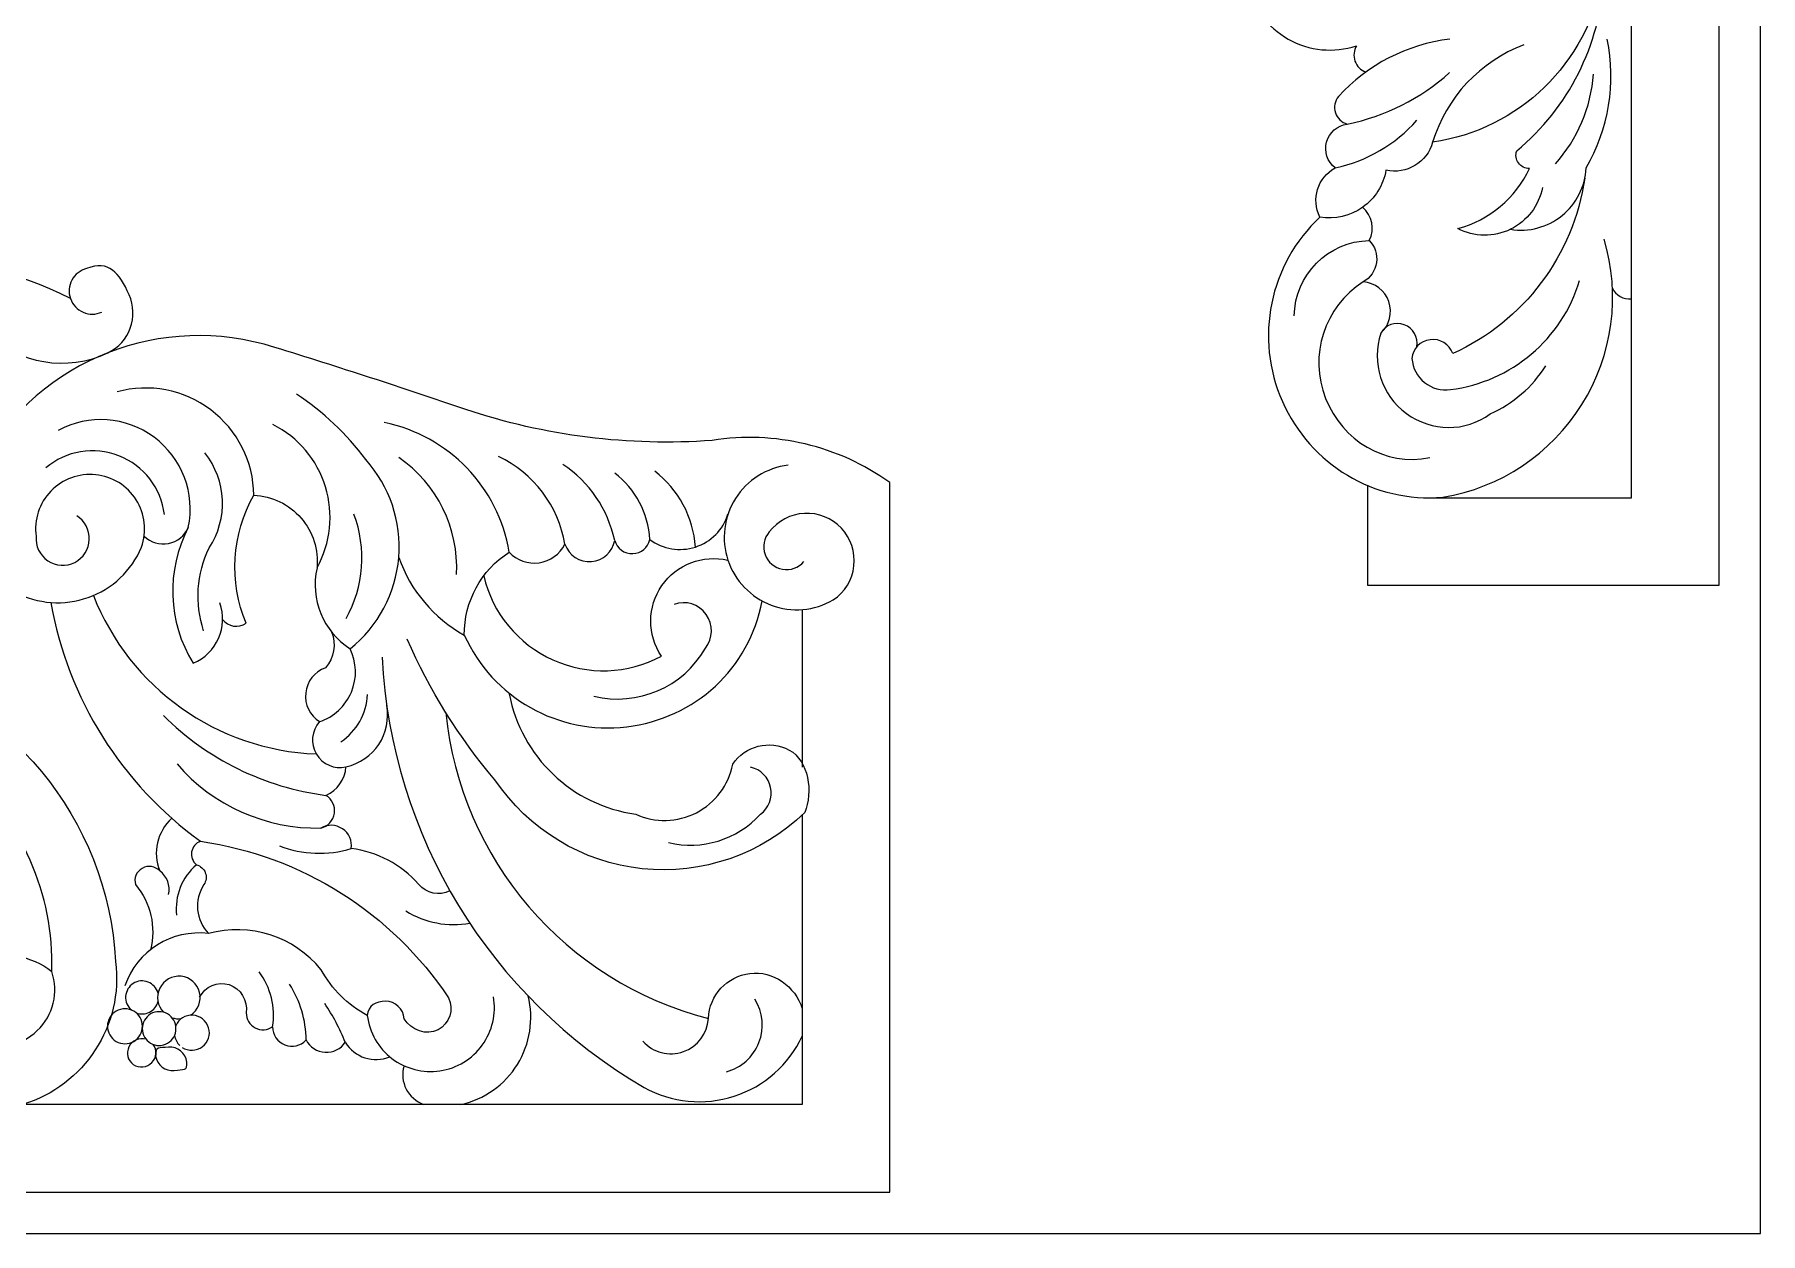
# Model space of a CAD drawing. Header units: millimetres. Extents: x 4868 to 5114, y 1819 to 2091.
# Drawn here: x 5030.5 to 5113.7, y 1968.7 to 2026.5 of the extents above; entities that cross this region are included whole.
import ezdxf

# ---------------------------------------------------------------- set-up
doc = ezdxf.new("R2010")
doc.units = ezdxf.units.MM
doc.header["$MEASUREMENT"] = 0
doc.layers.add('SITARA ALL', color=18, linetype='Continuous', true_color=0x000000)

msp = doc.modelspace()

# ---------------------------------------------------------------- linework, layer by layer
at = {"layer": 'SITARA ALL', "lineweight": 9}
for points, knots in [([(4869.73, 2090.695), (4869.73, 2090.695), (5113.73, 2090.695), (5113.73, 2090.695), (5113.73, 2090.695), (5113.73, 1968.695), (5113.73, 1968.695), (5113.73, 1968.695), (4869.73, 1968.695), (4869.73, 1968.695), (4869.73, 1968.695), (4869.73, 2090.695), (4869.73, 2090.695)], [0, 0, 0, 0, 0.25, 0.25, 0.25, 0.5, 0.5, 0.5, 0.75, 0.75, 0.75, 1, 1, 1, 1]), ([(5094.771, 2004.786), (5094.771, 2004.786), (5094.771, 1999.964), (5094.771, 1999.964), (5094.771, 1999.964), (5111.73, 1999.964), (5111.73, 1999.964), (5111.73, 1999.964), (5111.73, 2088.695), (5111.73, 2088.695), (5111.73, 2088.695), (4911.73, 2088.695), (4911.73, 2088.695), (4911.73, 2088.695), (4911.73, 2070.506), (4911.73, 2070.506), (4911.73, 2070.506), (4911.73, 2054.471), (4911.73, 2054.471), (4914.204, 2052.694), (4917.278, 2051.965), (4920.286, 2052.441), (4924.31, 2052.737), (4928.354, 2052.229), (4932.179, 2050.947), (4935.232, 2049.904), (4938.3, 2048.907), (4941.384, 2047.956), (4946.814, 2046.225), (4952.709, 2048.526), (4955.52, 2053.484), (4956.196, 2054.515), (4956.406, 2055.783), (4956.1, 2056.977), (4955.794, 2058.171), (4955.006, 2059.178), (4953.918, 2059.757), (4952.83, 2060.336), (4951.548, 2060.431), (4950.387, 2060.018), (4949.226, 2059.605), (4948.294, 2058.729), (4947.816, 2057.593), (4947.547, 2056.831), (4947.642, 2055.989), (4948.075, 2055.307), (4948.507, 2054.624), (4949.223, 2054.179), (4950.027, 2054.097), (4950.83, 2054.016), (4951.626, 2054.307), (4952.187, 2054.888), (4952.748, 2055.469), (4953.012, 2056.27), (4952.902, 2057.07), (4952.939, 2057.535), (4952.722, 2057.984), (4952.334, 2058.243), (4951.946, 2058.502), (4951.453, 2058.534), (4951.037, 2058.323), (4950.621, 2058.111), (4950.352, 2057.691), (4950.334, 2057.225), (4950.315, 2056.759), (4950.545, 2056.322), (4950.943, 2056.078)], [0, 0, 0, 0, 0.043478, 0.043478, 0.043478, 0.086957, 0.086957, 0.086957, 0.130435, 0.130435, 0.130435, 0.173913, 0.173913, 0.173913, 0.217391, 0.217391, 0.217391, 0.26087, 0.26087, 0.26087, 0.304348, 0.304348, 0.304348, 0.347826, 0.347826, 0.347826, 0.391304, 0.391304, 0.391304, 0.434783, 0.434783, 0.434783, 0.478261, 0.478261, 0.478261, 0.521739, 0.521739, 0.521739, 0.565217, 0.565217, 0.565217, 0.608696, 0.608696, 0.608696, 0.652174, 0.652174, 0.652174, 0.695652, 0.695652, 0.695652, 0.73913, 0.73913, 0.73913, 0.782609, 0.782609, 0.782609, 0.826087, 0.826087, 0.826087, 0.869565, 0.869565, 0.869565, 0.913043, 0.913043, 0.913043, 1, 1, 1, 1]), ([(5097.773, 2004.185), (5097.773, 2004.185), (5107.503, 2004.185), (5107.503, 2004.185), (5107.503, 2004.185), (5107.503, 2084.474), (5107.503, 2084.474), (5106.397, 2084.596), (5105.295, 2084.208), (5104.509, 2083.42), (5103.722, 2082.632), (5103.335, 2081.537), (5103.458, 2080.431)], [0, 0, 0, 0, 0.2, 0.2, 0.2, 0.4, 0.4, 0.4, 0.6, 0.6, 0.6, 1, 1, 1, 1]), ([(4888.688, 2054.604), (4888.688, 2054.604), (4888.688, 2059.426), (4888.688, 2059.426), (4888.688, 2059.426), (4871.73, 2059.426), (4871.73, 2059.426), (4871.73, 2059.426), (4871.73, 1970.695), (4871.73, 1970.695), (4871.73, 1970.695), (5071.73, 1970.695), (5071.73, 1970.695), (5071.73, 1970.695), (5071.73, 1988.884), (5071.73, 1988.884), (5071.73, 1988.884), (5071.73, 2004.92), (5071.73, 2004.92), (5069.255, 2006.696), (5066.182, 2007.425), (5063.173, 2006.949), (5059.149, 2006.653), (5055.106, 2007.161), (5051.28, 2008.443), (5048.227, 2009.487), (5045.159, 2010.484), (5042.075, 2011.434), (5036.645, 2013.166), (5030.75, 2010.864), (5027.939, 2005.906), (5027.264, 2004.875), (5027.053, 2003.607), (5027.359, 2002.413), (5027.665, 2001.219), (5028.453, 2000.212), (5029.541, 1999.633), (5030.629, 1999.054), (5031.911, 1998.959), (5033.072, 1999.372), (5034.234, 1999.785), (5035.165, 2000.661), (5035.643, 2001.797), (5035.912, 2002.559), (5035.817, 2003.402), (5035.384, 2004.084), (5034.952, 2004.766), (5034.236, 2005.211), (5033.433, 2005.293), (5032.629, 2005.375), (5031.833, 2005.083), (5031.272, 2004.502), (5030.711, 2003.921), (5030.447, 2003.12), (5030.557, 2002.32), (5030.52, 2001.855), (5030.738, 2001.406), (5031.125, 2001.147), (5031.513, 2000.888), (5032.006, 2000.856), (5032.422, 2001.067), (5032.838, 2001.279), (5033.107, 2001.699), (5033.126, 2002.165), (5033.144, 2002.631), (5032.914, 2003.068), (5032.516, 2003.312)], [0, 0, 0, 0, 0.043478, 0.043478, 0.043478, 0.086957, 0.086957, 0.086957, 0.130435, 0.130435, 0.130435, 0.173913, 0.173913, 0.173913, 0.217391, 0.217391, 0.217391, 0.26087, 0.26087, 0.26087, 0.304348, 0.304348, 0.304348, 0.347826, 0.347826, 0.347826, 0.391304, 0.391304, 0.391304, 0.434783, 0.434783, 0.434783, 0.478261, 0.478261, 0.478261, 0.521739, 0.521739, 0.521739, 0.565217, 0.565217, 0.565217, 0.608696, 0.608696, 0.608696, 0.652174, 0.652174, 0.652174, 0.695652, 0.695652, 0.695652, 0.73913, 0.73913, 0.73913, 0.782609, 0.782609, 0.782609, 0.826087, 0.826087, 0.826087, 0.869565, 0.869565, 0.869565, 0.913043, 0.913043, 0.913043, 1, 1, 1, 1]), ([(5091.875, 2027.337), (5091.498, 2028.561), (5090.236, 2029.28), (5088.991, 2028.977), (5089.237, 2027.849), (5089.951, 2026.878), (5090.955, 2026.308), (5091.96, 2025.738), (5093.153, 2025.62), (5094.248, 2025.987), (5094.113, 2025.764), (5094.084, 2025.492), (5094.17, 2025.245), (5094.256, 2024.999), (5094.447, 2024.804), (5094.692, 2024.714)], [0, 0, 0, 0, 0.166667, 0.166667, 0.166667, 0.333333, 0.333333, 0.333333, 0.5, 0.5, 0.5, 0.666667, 0.666667, 0.666667, 1, 1, 1, 1]), ([(5103.212, 2019.147), (5103.045, 2018.271), (5102.475, 2017.524), (5101.673, 2017.133), (5100.87, 2016.743), (5099.925, 2016.756), (5099.132, 2017.165), (5100.654, 2017.577), (5101.917, 2018.637), (5102.587, 2020.065), (5102.378, 2020.062), (5102.181, 2020.161), (5102.058, 2020.331), (5101.936, 2020.5), (5101.904, 2020.72), (5101.972, 2020.918), (5104.474, 2022.992), (5105.999, 2026.012), (5106.178, 2029.258), (5106.178, 2029.258), (5106.11, 2029.29), (5106.11, 2029.29), (5105.392, 2025.146), (5102.081, 2021.934), (5097.918, 2021.336), (5097.649, 2020.355), (5096.654, 2019.76), (5095.662, 2019.984), (5095.542, 2019.263), (5095.139, 2018.619), (5094.544, 2018.194), (5093.948, 2017.77), (5093.204, 2017.6), (5092.483, 2017.722), (5090.043, 2015.447), (5089.315, 2011.874), (5090.672, 2008.826), (5092.028, 2005.779), (5095.087, 2003.921), (5098.411, 2004.211), (5101.186, 2004.668), (5103.631, 2006.299), (5105.118, 2008.686), (5106.606, 2011.074), (5106.997, 2013.971), (5106.183, 2016.664)], [0, 0, 0, 0, 0.0625, 0.0625, 0.0625, 0.125, 0.125, 0.125, 0.1875, 0.1875, 0.1875, 0.25, 0.25, 0.25, 0.3125, 0.3125, 0.3125, 0.375, 0.375, 0.375, 0.4375, 0.4375, 0.4375, 0.5, 0.5, 0.5, 0.5625, 0.5625, 0.5625, 0.625, 0.625, 0.625, 0.6875, 0.6875, 0.6875, 0.75, 0.75, 0.75, 0.8125, 0.8125, 0.8125, 0.875, 0.875, 0.875, 1, 1, 1, 1]), ([(5098.74, 2026.31), (5096.678, 2026.051), (5094.777, 2025.07), (5093.373, 2023.539), (5093.195, 2023.321), (5093.139, 2023.027), (5093.226, 2022.758), (5093.312, 2022.49), (5093.526, 2022.284), (5093.798, 2022.21)], [0, 0, 0, 0, 0.25, 0.25, 0.25, 0.5, 0.5, 0.5, 1, 1, 1, 1]), ([(5101.669, 2017.133), (5102.556, 2016.988), (5103.462, 2017.229), (5104.16, 2017.795), (5104.857, 2018.362), (5105.278, 2019.195), (5105.317, 2020.093), (5106.418, 2021.965), (5106.782, 2024.179), (5106.336, 2026.305)], [0, 0, 0, 0, 0.25, 0.25, 0.25, 0.5, 0.5, 0.5, 1, 1, 1, 1]), ([(5093.214, 2020.094), (5092.839, 2020.39), (5092.677, 2020.881), (5092.803, 2021.342), (5092.928, 2021.803), (5093.325, 2022.145), (5093.798, 2022.21), (5095.636, 2022.58), (5097.339, 2023.437), (5098.731, 2024.691)], [0, 0, 0, 0, 0.25, 0.25, 0.25, 0.5, 0.5, 0.5, 1, 1, 1, 1]), ([(5092.483, 2017.722), (5092.044, 2018.579), (5092.369, 2019.631), (5093.214, 2020.094), (5094.741, 2020.419), (5096.124, 2021.224), (5097.16, 2022.393)], [0, 0, 0, 0, 0.333333, 0.333333, 0.333333, 1, 1, 1, 1]), ([(5105.256, 2019.603), (5104.715, 2015.883), (5102.314, 2012.693), (5098.891, 2011.138), (5098.73, 2011.593), (5098.273, 2011.872), (5097.795, 2011.808), (5097.318, 2011.743), (5096.953, 2011.381), (5096.918, 2010.9), (5096.951, 2010.447), (5097.171, 2010.027), (5097.526, 2009.743), (5097.88, 2009.459), (5098.335, 2009.335), (5098.784, 2009.402), (5101.717, 2009.773), (5104.154, 2011.833), (5105.005, 2014.664)], [0, 0, 0, 0, 0.142857, 0.142857, 0.142857, 0.285714, 0.285714, 0.285714, 0.428571, 0.428571, 0.428571, 0.571429, 0.571429, 0.571429, 0.714286, 0.714286, 0.714286, 1, 1, 1, 1]), ([(5032.215, 2013.787), (5027.011, 2016.593), (5020.569, 2015.48), (5016.617, 2011.083), (5011.146, 2016.823), (5002.377, 2017.868), (4995.72, 2013.558), (4994.51, 2012.706), (4994.193, 2011.05), (4995.005, 2009.812), (4995.761, 2009.148), (4996.909, 2009.212), (4997.587, 2009.955), (4998.265, 2010.698), (4998.696, 2011.117), (4997.965, 2011.809)], [0, 0, 0, 0, 0.166667, 0.166667, 0.166667, 0.333333, 0.333333, 0.333333, 0.5, 0.5, 0.5, 0.666667, 0.666667, 0.666667, 1, 1, 1, 1]), ([(5091.238, 2012.952), (5091.277, 2014.939), (5092.876, 2016.543), (5094.862, 2016.595), (5095.136, 2016.31), (5095.263, 2015.915), (5095.205, 2015.523), (5095.148, 2015.132), (5094.91, 2014.788), (5094.565, 2014.595), (5092.693, 2013.398), (5091.934, 2011.041), (5092.757, 2008.977), (5093.58, 2006.913), (5095.602, 2005.698), (5097.784, 2006.118)], [0, 0, 0, 0, 0.166667, 0.166667, 0.166667, 0.333333, 0.333333, 0.333333, 0.5, 0.5, 0.5, 0.666667, 0.666667, 0.666667, 1, 1, 1, 1]), ([(5020.138, 2011.918), (5022.427, 2012.538), (5024.875, 2012.127), (5026.837, 2010.794), (5027.252, 2010.502), (5027.823, 2010.583), (5028.141, 2010.98), (5028.458, 2011.376), (5028.533, 2011.82), (5028.157, 2012.162), (5029.716, 2010.638), (5032.056, 2010.244), (5034.027, 2011.178), (5035.066, 2011.682), (5035.518, 2012.921), (5035.046, 2013.975), (5034.574, 2015.03), (5034.067, 2015.678), (5032.998, 2015.239), (5032.693, 2015.162), (5032.435, 2014.961), (5032.286, 2014.684), (5032.137, 2014.408), (5032.111, 2014.083), (5032.215, 2013.787), (5032.319, 2013.491), (5032.542, 2013.252), (5032.831, 2013.128), (5033.12, 2013.005), (5033.446, 2013.008), (5033.731, 2013.139)], [0, 0, 0, 0, 0.090909, 0.090909, 0.090909, 0.181818, 0.181818, 0.181818, 0.272727, 0.272727, 0.272727, 0.363636, 0.363636, 0.363636, 0.454545, 0.454545, 0.454545, 0.545455, 0.545455, 0.545455, 0.636364, 0.636364, 0.636364, 0.727273, 0.727273, 0.727273, 0.818182, 0.818182, 0.818182, 1, 1, 1, 1]), ([(5097.153, 2011.466), (5097.241, 2011.923), (5096.981, 2012.376), (5096.542, 2012.53), (5096.103, 2012.685), (5095.641, 2012.537), (5095.424, 2012.125), (5095.842, 2012.512), (5095.99, 2013.109), (5095.801, 2013.646), (5095.612, 2014.183), (5095.132, 2014.555), (5094.565, 2014.595)], [0, 0, 0, 0, 0.2, 0.2, 0.2, 0.4, 0.4, 0.4, 0.6, 0.6, 0.6, 1, 1, 1, 1]), ([(5095.424, 2012.125), (5094.943, 2010.701), (5095.442, 2009.13), (5096.656, 2008.244), (5097.871, 2007.359), (5099.485, 2007.339), (5100.693, 2008.233), (5101.797, 2008.719), (5102.73, 2009.523), (5103.373, 2010.544)], [0, 0, 0, 0, 0.25, 0.25, 0.25, 0.5, 0.5, 0.5, 1, 1, 1, 1]), ([(5023.28, 2010.057), (5025.866, 2008.623), (5027.404, 2005.836), (5027.24, 2002.884), (5027.076, 1999.932), (5025.2, 1997.318), (5022.471, 1996.179), (5029.183, 1994.556), (5034.033, 1988.706), (5034.395, 1981.81), (5034.779, 1978.733), (5032.89, 1975.823), (5029.924, 1974.916), (5028.701, 1974.611), (5027.408, 1974.959), (5026.502, 1975.835), (5025.596, 1976.711), (5025.209, 1978.004), (5025.473, 1979.237), (5025.737, 1980.469), (5026.618, 1981.478), (5027.803, 1981.907), (5028.989, 1982.335), (5030.32, 1982.114), (5031.311, 1981.335), (5031.444, 1985.069), (5029.85, 1988.657), (5026.991, 1991.062), (5024.131, 1993.467), (5020.348, 1994.427), (5016.692, 1993.656), (5015.695, 1993.747), (5014.69, 1993.641), (5013.734, 1993.346)], [0, 0, 0, 0, 0.083333, 0.083333, 0.083333, 0.166667, 0.166667, 0.166667, 0.25, 0.25, 0.25, 0.333333, 0.333333, 0.333333, 0.416667, 0.416667, 0.416667, 0.5, 0.5, 0.5, 0.583333, 0.583333, 0.583333, 0.666667, 0.666667, 0.666667, 0.75, 0.75, 0.75, 0.833333, 0.833333, 0.833333, 1, 1, 1, 1]), ([(5039.555, 1998.316), (5039.822, 1997.961), (5040.32, 1997.878), (5040.688, 1998.127), (5039.851, 2000.134), (5039.99, 2002.418), (5041.063, 2004.309), (5041.043, 2005.929), (5040.274, 2007.448), (5038.98, 2008.423), (5037.686, 2009.397), (5036.024, 2009.72), (5034.462, 2009.292)], [0, 0, 0, 0, 0.2, 0.2, 0.2, 0.4, 0.4, 0.4, 0.6, 0.6, 0.6, 1, 1, 1, 1]), ([(5041.063, 2004.309), (5041.939, 2004.267), (5042.761, 2003.869), (5043.336, 2003.206), (5043.911, 2002.544), (5044.19, 2001.67), (5044.108, 2000.797), (5043.768, 1999.292), (5044.404, 1997.737), (5045.702, 1996.903), (5047.059, 1997.984), (5047.909, 1999.577), (5048.05, 2001.305), (5048.192, 2003.034), (5047.619, 2004.737), (5046.455, 2006.023), (5045.54, 2007.267), (5044.408, 2008.335), (5043.114, 2009.177)], [0, 0, 0, 0, 0.142857, 0.142857, 0.142857, 0.285714, 0.285714, 0.285714, 0.428571, 0.428571, 0.428571, 0.571429, 0.571429, 0.571429, 0.714286, 0.714286, 0.714286, 1, 1, 1, 1]), ([(5037.901, 2002.751), (5038.246, 2004.399), (5037.6, 2006.098), (5036.247, 2007.101), (5034.893, 2008.103), (5033.103, 2008.238), (5031.626, 2007.427)], [0, 0, 0, 0, 0.333333, 0.333333, 0.333333, 1, 1, 1, 1]), ([(5044.108, 2000.797), (5044.771, 2001.992), (5044.918, 2003.405), (5044.516, 2004.711), (5044.114, 2006.017), (5043.204, 2007.1), (5041.984, 2007.716)], [0, 0, 0, 0, 0.333333, 0.333333, 0.333333, 1, 1, 1, 1]), ([(5036.749, 2003.373), (5036.594, 2004.649), (5035.75, 2005.737), (5034.552, 2006.205), (5033.354, 2006.673), (5032.007, 2006.454), (5031.028, 2005.621)], [0, 0, 0, 0, 0.333333, 0.333333, 0.333333, 1, 1, 1, 1]), ([(5038.639, 1997.767), (5038.205, 1999.082), (5038.3, 2000.515), (5038.903, 2001.761), (5039.836, 2003.174), (5039.753, 2005.024), (5038.696, 2006.347)], [0, 0, 0, 0, 0.333333, 0.333333, 0.333333, 1, 1, 1, 1]), ([(5048.052, 2001.3), (5048.613, 1999.71), (5049.737, 1998.38), (5051.213, 1997.563), (5051.203, 1999.177), (5052.02, 2000.685), (5053.378, 2001.559), (5053.748, 2001.165), (5054.287, 2000.976), (5054.822, 2001.052), (5055.357, 2001.129), (5055.82, 2001.457), (5056.064, 2001.939), (5056.253, 2001.403), (5056.782, 2001.062), (5057.349, 2001.112), (5057.916, 2001.162), (5058.373, 2001.566), (5058.465, 2002.127), (5058.14, 2003.627), (5057.246, 2004.941), (5055.97, 2005.794)], [0, 0, 0, 0, 0.125, 0.125, 0.125, 0.25, 0.25, 0.25, 0.375, 0.375, 0.375, 0.5, 0.5, 0.5, 0.625, 0.625, 0.625, 0.75, 0.75, 0.75, 1, 1, 1, 1]), ([(5066.838, 2005.754), (5065.792, 2005.629), (5064.858, 2005.04), (5064.295, 2004.15), (5063.731, 2003.26), (5063.596, 2002.171), (5063.93, 2001.172), (5064.265, 2000.173), (5065.031, 1999.378), (5066.016, 1999.007), (5067.002, 1998.636), (5068.097, 1998.725), (5069.007, 1999.255), (5069.565, 1999.628), (5069.93, 2000.229), (5070.006, 2000.897), (5070.081, 2001.564), (5069.862, 2002.228), (5069.401, 2002.717), (5068.94, 2003.206), (5068.287, 2003.467), (5067.616, 2003.431), (5066.945, 2003.395), (5066.327, 2003.069), (5065.921, 2002.533), (5065.665, 2002.235), (5065.588, 2001.822), (5065.719, 2001.451), (5065.85, 2001.08), (5066.169, 2000.807), (5066.555, 2000.735), (5066.942, 2000.663), (5067.338, 2000.803), (5067.593, 2001.102)], [0, 0, 0, 0, 0.083333, 0.083333, 0.083333, 0.166667, 0.166667, 0.166667, 0.25, 0.25, 0.25, 0.333333, 0.333333, 0.333333, 0.416667, 0.416667, 0.416667, 0.5, 0.5, 0.5, 0.583333, 0.583333, 0.583333, 0.666667, 0.666667, 0.666667, 0.75, 0.75, 0.75, 0.833333, 0.833333, 0.833333, 1, 1, 1, 1]), ([(5058.465, 2002.127), (5058.574, 2001.738), (5058.936, 2001.475), (5059.34, 2001.49), (5059.744, 2001.506), (5060.081, 2001.778), (5060.159, 2002.174), (5060.79, 2001.702), (5061.611, 2001.565), (5062.361, 2001.807), (5063.111, 2002.049), (5063.695, 2002.635), (5063.93, 2003.387)], [0, 0, 0, 0, 0.2, 0.2, 0.2, 0.4, 0.4, 0.4, 0.6, 0.6, 0.6, 1, 1, 1, 1]), ([(5035.771, 2002.331), (5036.081, 2002.025), (5036.522, 2001.893), (5036.949, 2001.978), (5037.376, 2002.063), (5037.731, 2002.35), (5037.901, 2002.751), (5036.817, 2000.68), (5036.905, 1998.192), (5038.135, 1996.204), (5039.267, 1996.679), (5039.833, 1997.953), (5039.422, 1999.111)], [0, 0, 0, 0, 0.2, 0.2, 0.2, 0.4, 0.4, 0.4, 0.6, 0.6, 0.6, 1, 1, 1, 1]), ([(5052.147, 2000.41), (5052.571, 1998.616), (5053.805, 1997.12), (5055.487, 1996.363), (5057.168, 1995.607), (5059.095, 1995.67), (5060.719, 1996.544), (5060.028, 1997.574), (5060.036, 1998.921), (5060.739, 1999.943), (5061.442, 2000.965), (5062.721, 2001.449), (5063.93, 2001.172)], [0, 0, 0, 0, 0.2, 0.2, 0.2, 0.4, 0.4, 0.4, 0.6, 0.6, 0.6, 1, 1, 1, 1]), ([(5031.271, 1999.13), (5032.093, 1994.499), (5034.679, 1990.37), (5038.489, 1987.613), (5043.37, 1986.915), (5047.723, 1984.166), (5050.452, 1980.06), (5050.72, 1979.493), (5050.499, 1978.816), (5049.948, 1978.516), (5049.397, 1978.215), (5048.642, 1978.518), (5048.31, 1979.05), (5048.281, 1979.523), (5047.891, 1979.894), (5047.417, 1979.898), (5046.943, 1979.902), (5046.57, 1979.684), (5046.533, 1979.211), (5045.592, 1979.714), (5044.818, 1980.482), (5044.31, 1981.42), (5043.001, 1983.025), (5040.872, 1983.709), (5038.875, 1983.164), (5037.103, 1983.38), (5035.424, 1982.33), (5034.846, 1980.642)], [0, 0, 0, 0, 0.1, 0.1, 0.1, 0.2, 0.2, 0.2, 0.3, 0.3, 0.3, 0.4, 0.4, 0.4, 0.5, 0.5, 0.5, 0.6, 0.6, 0.6, 0.7, 0.7, 0.7, 0.8, 0.8, 0.8, 1, 1, 1, 1]), ([(5051.213, 1997.563), (5052.571, 1994.531), (5055.746, 1992.737), (5059.044, 1993.137), (5062.342, 1993.537), (5064.977, 1995.94), (5065.572, 1999.209)], [0, 0, 0, 0, 0.333333, 0.333333, 0.333333, 1, 1, 1, 1]), ([(5057.464, 1994.612), (5059.571, 1994.105), (5061.759, 1995.043), (5062.842, 1996.921), (5063.216, 1997.397), (5063.229, 1998.063), (5062.874, 1998.554), (5062.519, 1999.045), (5061.901, 1999.247), (5061.332, 1999.041)], [0, 0, 0, 0, 0.25, 0.25, 0.25, 0.5, 0.5, 0.5, 1, 1, 1, 1]), ([(5044.81, 1997.711), (5045.052, 1997.127), (5044.935, 1996.455), (5044.51, 1995.986), (5043.989, 1995.793), (5043.622, 1995.322), (5043.563, 1994.769), (5043.504, 1994.216), (5043.757, 1993.681), (5044.226, 1993.383), (5043.841, 1992.951), (5043.78, 1992.319), (5044.077, 1991.821), (5044.373, 1991.324), (5044.942, 1991.072), (5045.505, 1991.206)], [0, 0, 0, 0, 0.166667, 0.166667, 0.166667, 0.333333, 0.333333, 0.333333, 0.5, 0.5, 0.5, 0.666667, 0.666667, 0.666667, 1, 1, 1, 1]), ([(5053.38, 1994.728), (5053.958, 1991.684), (5056.409, 1989.348), (5059.478, 1988.923), (5060.413, 1988.495), (5061.494, 1988.521), (5062.407, 1988.993), (5063.321, 1989.465), (5063.966, 1990.325), (5064.157, 1991.335), (5064.757, 1992.227), (5065.935, 1992.519), (5066.882, 1992.011), (5067.829, 1991.503), (5068.04, 1989.992), (5067.629, 1988.999), (5065.548, 1986.98), (5062.679, 1985.988), (5059.796, 1986.291), (5056.912, 1986.593), (5054.302, 1988.174), (5052.686, 1990.581), (5050.95, 1992.621), (5049.526, 1994.908), (5048.46, 1997.365)], [0, 0, 0, 0, 0.111111, 0.111111, 0.111111, 0.222222, 0.222222, 0.222222, 0.333333, 0.333333, 0.333333, 0.444444, 0.444444, 0.444444, 0.555556, 0.555556, 0.555556, 0.666667, 0.666667, 0.666667, 0.777778, 0.777778, 0.777778, 1, 1, 1, 1]), ([(5044.226, 1993.383), (5044.922, 1993.612), (5045.485, 1994.133), (5045.767, 1994.809), (5046.05, 1995.485), (5046.028, 1996.247), (5045.702, 1996.903)], [0, 0, 0, 0, 0.333333, 0.333333, 0.333333, 1, 1, 1, 1]), ([(5047.243, 1996.493), (5047.686, 1987.884), (5052.433, 1980.083), (5059.88, 1975.741), (5061.21, 1975.002), (5062.788, 1974.849), (5064.235, 1975.319), (5065.682, 1975.788), (5066.866, 1976.831), (5067.509, 1978.21)], [0, 0, 0, 0, 0.25, 0.25, 0.25, 0.5, 0.5, 0.5, 1, 1, 1, 1]), ([(5037.357, 1991.347), (5039.094, 1989.33), (5041.638, 1988.195), (5044.299, 1988.251), (5044.64, 1988.335), (5044.896, 1988.617), (5044.947, 1988.964), (5044.998, 1989.31), (5044.84, 1989.65), (5044.538, 1989.829), (5045.092, 1990.071), (5045.465, 1990.602), (5045.505, 1991.206), (5046.855, 1991.5), (5047.726, 1992.813), (5047.469, 1994.17)], [0, 0, 0, 0, 0.166667, 0.166667, 0.166667, 0.333333, 0.333333, 0.333333, 0.5, 0.5, 0.5, 0.666667, 0.666667, 0.666667, 1, 1, 1, 1]), ([(5050.321, 1993.817), (5051.032, 1986.728), (5056.082, 1980.839), (5062.983, 1979.068), (5063.036, 1980.184), (5063.883, 1981.101), (5064.991, 1981.242), (5066.1, 1981.383), (5067.178, 1980.611), (5067.509, 1979.544)], [0, 0, 0, 0, 0.25, 0.25, 0.25, 0.5, 0.5, 0.5, 1, 1, 1, 1]), ([(5061.056, 1987.549), (5062.675, 1987.162), (5064.376, 1987.685), (5065.497, 1988.918), (5065.899, 1989.213), (5066.091, 1989.717), (5065.988, 1990.206), (5065.884, 1990.694), (5065.512, 1991.075), (5065.024, 1991.183)], [0, 0, 0, 0, 0.25, 0.25, 0.25, 0.5, 0.5, 0.5, 1, 1, 1, 1]), ([(5067.509, 1988.884), (5067.509, 1988.884), (5067.509, 1974.916), (5067.509, 1974.916), (5067.509, 1974.916), (4875.956, 1974.916), (4875.956, 1974.916)], [0, 0, 0, 0, 0.333333, 0.333333, 0.333333, 1, 1, 1, 1]), ([(5050.521, 1985.224), (5050.006, 1984.963), (5049.379, 1985.095), (5049.01, 1985.539), (5048.174, 1986.491), (5047.019, 1987.105), (5045.762, 1987.265), (5045.814, 1987.637), (5045.648, 1988.006), (5045.336, 1988.216), (5045.024, 1988.425), (5044.624, 1988.44), (5044.299, 1988.251)], [0, 0, 0, 0, 0.2, 0.2, 0.2, 0.4, 0.4, 0.4, 0.6, 0.6, 0.6, 1, 1, 1, 1]), ([(5038.489, 1987.613), (5038.265, 1987.533), (5038.1, 1987.337), (5038.06, 1987.102), (5038.02, 1986.867), (5038.108, 1986.63), (5038.293, 1986.48), (5038.49, 1986.428), (5038.649, 1986.285), (5038.721, 1986.095), (5038.792, 1985.905), (5038.767, 1985.69), (5038.653, 1985.522), (5038.169, 1984.78), (5038.26, 1983.803), (5038.875, 1983.164)], [0, 0, 0, 0, 0.166667, 0.166667, 0.166667, 0.333333, 0.333333, 0.333333, 0.5, 0.5, 0.5, 0.666667, 0.666667, 0.666667, 1, 1, 1, 1]), ([(5036.944, 1985.043), (5037.048, 1985.472), (5036.883, 1985.922), (5036.525, 1986.181), (5036.305, 1986.416), (5035.952, 1986.469), (5035.674, 1986.307), (5035.395, 1986.146), (5035.261, 1985.829), (5035.356, 1985.522), (5036.085, 1984.652), (5036.355, 1983.485), (5036.082, 1982.384)], [0, 0, 0, 0, 0.2, 0.2, 0.2, 0.4, 0.4, 0.4, 0.6, 0.6, 0.6, 1, 1, 1, 1]), ([(5029.077, 1979.529), (5028.878, 1979.782), (5028.576, 1979.931), (5028.255, 1979.937), (5027.933, 1979.942), (5027.628, 1979.805), (5027.42, 1979.56), (5027.212, 1979.314), (5027.125, 1978.989), (5027.183, 1978.673), (5027.241, 1978.356), (5027.436, 1978.084), (5027.717, 1977.929), (5028.708, 1977.526), (5029.843, 1977.742), (5030.618, 1978.48), (5031.392, 1979.218), (5031.667, 1980.326), (5031.311, 1981.335)], [0, 0, 0, 0, 0.142857, 0.142857, 0.142857, 0.285714, 0.285714, 0.285714, 0.428571, 0.428571, 0.428571, 0.571429, 0.571429, 0.571429, 0.714286, 0.714286, 0.714286, 1, 1, 1, 1]), ([(5038.448, 1980.093), (5038.711, 1980.615), (5039.312, 1980.872), (5039.871, 1980.699), (5040.429, 1980.527), (5040.773, 1979.919), (5040.695, 1979.34), (5040.693, 1979.036), (5040.86, 1978.756), (5041.129, 1978.614), (5041.398, 1978.473), (5041.72, 1978.491), (5041.969, 1978.666), (5042.113, 1979.604), (5041.877, 1980.56), (5041.314, 1981.323)], [0, 0, 0, 0, 0.166667, 0.166667, 0.166667, 0.333333, 0.333333, 0.333333, 0.5, 0.5, 0.5, 0.666667, 0.666667, 0.666667, 1, 1, 1, 1]), ([(5036.439, 1980.289), (5036.373, 1980.533), (5036.195, 1980.732), (5035.959, 1980.823), (5035.723, 1980.915), (5035.459, 1980.89), (5035.246, 1980.754), (5035.032, 1980.618), (5034.896, 1980.389), (5034.878, 1980.137), (5034.861, 1979.884), (5034.963, 1979.64), (5035.156, 1979.476)], [0, 0, 0, 0, 0.2, 0.2, 0.2, 0.4, 0.4, 0.4, 0.6, 0.6, 0.6, 1, 1, 1, 1]), ([(5038.017, 1979.223), (5038.376, 1979.466), (5038.544, 1979.907), (5038.438, 1980.327), (5038.333, 1980.748), (5037.985, 1981.055), (5037.554, 1981.099), (5037.123, 1981.143), (5036.711, 1980.912), (5036.523, 1980.522), (5036.334, 1980.132), (5036.404, 1979.673), (5036.707, 1979.363)], [0, 0, 0, 0, 0.2, 0.2, 0.2, 0.4, 0.4, 0.4, 0.6, 0.6, 0.6, 1, 1, 1, 1]), ([(5035.386, 1979.34), (5035.596, 1979.259), (5035.83, 1979.271), (5036.031, 1979.373), (5036.231, 1979.475), (5036.379, 1979.655), (5036.438, 1979.872)], [0, 0, 0, 0, 0.333333, 0.333333, 0.333333, 1, 1, 1, 1]), ([(5046.533, 1979.211), (5046.634, 1978.387), (5047.063, 1977.639), (5047.724, 1977.136), (5048.385, 1976.633), (5049.216, 1976.418), (5050.038, 1976.54), (5050.859, 1976.663), (5051.596, 1977.111), (5052.081, 1977.785), (5052.567, 1978.458), (5052.76, 1979.295), (5052.617, 1980.113)], [0, 0, 0, 0, 0.2, 0.2, 0.2, 0.4, 0.4, 0.4, 0.6, 0.6, 0.6, 1, 1, 1, 1]), ([(5051.049, 1974.916), (5052.182, 1975.167), (5053.166, 1975.865), (5053.775, 1976.853), (5054.385, 1977.84), (5054.571, 1979.027), (5054.289, 1980.153)], [0, 0, 0, 0, 0.333333, 0.333333, 0.333333, 1, 1, 1, 1]), ([(5063.855, 1976.498), (5064.571, 1976.69), (5065.153, 1977.212), (5065.423, 1977.903), (5065.693, 1978.593), (5065.622, 1979.367), (5065.227, 1979.994)], [0, 0, 0, 0, 0.333333, 0.333333, 0.333333, 1, 1, 1, 1]), ([(5034.003, 1978.691), (5034.003, 1978.993), (5034.164, 1979.271), (5034.425, 1979.422), (5034.686, 1979.573), (5035.008, 1979.573), (5035.269, 1979.422), (5035.53, 1979.271), (5035.69, 1978.993), (5035.69, 1978.691), (5035.69, 1978.39), (5035.53, 1978.111), (5035.269, 1977.96), (5035.008, 1977.81), (5034.686, 1977.81), (5034.425, 1977.96), (5034.164, 1978.111), (5034.003, 1978.39), (5034.003, 1978.691)], [0, 0, 0, 0, 0.166667, 0.166667, 0.166667, 0.333333, 0.333333, 0.333333, 0.5, 0.5, 0.5, 0.666667, 0.666667, 0.666667, 0.833333, 0.833333, 0.833333, 1, 1, 1, 1]), ([(5035.677, 1978.577), (5035.677, 1978.868), (5035.832, 1979.137), (5036.084, 1979.283), (5036.336, 1979.428), (5036.647, 1979.428), (5036.899, 1979.283), (5037.151, 1979.137), (5037.306, 1978.868), (5037.306, 1978.577), (5037.306, 1978.286), (5037.151, 1978.017), (5036.899, 1977.872), (5036.647, 1977.726), (5036.336, 1977.726), (5036.084, 1977.872), (5035.832, 1978.017), (5035.677, 1978.286), (5035.677, 1978.577)], [0, 0, 0, 0, 0.166667, 0.166667, 0.166667, 0.333333, 0.333333, 0.333333, 0.5, 0.5, 0.5, 0.666667, 0.666667, 0.666667, 0.833333, 0.833333, 0.833333, 1, 1, 1, 1]), ([(5037.606, 1977.672), (5037.905, 1977.478), (5038.292, 1977.492), (5038.576, 1977.706), (5038.861, 1977.92), (5038.983, 1978.281), (5038.88, 1978.621), (5038.777, 1978.962), (5038.472, 1979.201), (5038.116, 1979.221), (5037.761, 1979.241), (5037.435, 1979.044), (5037.294, 1978.717)], [0, 0, 0, 0, 0.2, 0.2, 0.2, 0.4, 0.4, 0.4, 0.6, 0.6, 0.6, 1, 1, 1, 1]), ([(5059.829, 1977.969), (5060.317, 1977.421), (5061.088, 1977.224), (5061.779, 1977.467), (5062.471, 1977.711), (5062.946, 1978.335), (5062.983, 1979.068)], [0, 0, 0, 0, 0.333333, 0.333333, 0.333333, 1, 1, 1, 1]), ([(5035.857, 1978.067), (5035.53, 1978.161), (5035.183, 1978.004), (5035.038, 1977.696), (5034.893, 1977.389), (5034.968, 1977.039), (5035.248, 1976.847), (5035.529, 1976.655), (5035.907, 1976.695), (5036.142, 1976.941), (5036.376, 1977.187), (5036.416, 1977.542), (5036.21, 1977.813)], [0, 0, 0, 0, 0.2, 0.2, 0.2, 0.4, 0.4, 0.4, 0.6, 0.6, 0.6, 1, 1, 1, 1]), ([(5041.969, 1978.666), (5041.964, 1978.28), (5042.2, 1977.931), (5042.56, 1977.79), (5042.919, 1977.65), (5043.323, 1977.742), (5043.581, 1978.029), (5043.761, 1977.685), (5044.109, 1977.46), (5044.497, 1977.437), (5044.886, 1977.415), (5045.255, 1977.595), (5045.473, 1977.917), (5045.921, 1977.187), (5046.831, 1976.89), (5047.623, 1977.215)], [0, 0, 0, 0, 0.166667, 0.166667, 0.166667, 0.333333, 0.333333, 0.333333, 0.5, 0.5, 0.5, 0.666667, 0.666667, 0.666667, 1, 1, 1, 1]), ([(5036.324, 1977.253), (5036.385, 1976.815), (5036.787, 1976.507), (5037.226, 1976.562), (5037.665, 1976.618), (5037.878, 1976.526), (5037.828, 1976.966), (5037.777, 1977.406), (5037.382, 1977.723), (5036.942, 1977.677), (5036.501, 1977.632), (5036.29, 1977.728), (5036.331, 1977.287)], [0, 0, 0, 0, 0.2, 0.2, 0.2, 0.4, 0.4, 0.4, 0.6, 0.6, 0.6, 1, 1, 1, 1])]:
    msp.add_open_spline(points, degree=3, knots=knots, dxfattribs=at)
for points in [[(5102.321, 2026.027), (5100.204, 2025.232), (5098.577, 2023.5), (5097.918, 2021.336)], [(5103.837, 2020.285), (5104.908, 2021.489), (5105.554, 2023.01), (5105.675, 2024.617)], [(5094.862, 2016.595), (5095.138, 2017.139), (5095.006, 2017.799), (5094.542, 2018.194)], [(5106.588, 2014.298), (5106.746, 2013.943), (5107.118, 2013.735), (5107.503, 2013.786)], [(5053.378, 2001.559), (5052.856, 2004.69), (5050.463, 2007.175), (5047.353, 2007.811)], [(5050.836, 2000.477), (5050.956, 2002.714), (5049.905, 2004.85), (5048.059, 2006.119)], [(5056.064, 2001.939), (5055.757, 2003.79), (5054.562, 2005.371), (5052.864, 2006.17)], [(5062.359, 2001.804), (5062.259, 2003.25), (5061.545, 2004.583), (5060.395, 2005.465)], [(5060.159, 2002.174), (5060.091, 2003.437), (5059.472, 2004.605), (5058.465, 2005.371)], [(5045.514, 1998.361), (5046.371, 1999.902), (5046.509, 2001.74), (5045.891, 2003.391)], [(5033.325, 1999.469), (5035.072, 1995.013), (5039.284, 1992.013), (5044.067, 1991.825)], [(5067.509, 1998.791), (5067.509, 1998.791), (5067.509, 1991.184), (5067.509, 1991.184)], [(5045.257, 1992.415), (5046.025, 1992.924), (5046.502, 1993.77), (5046.538, 1994.691)], [(5036.698, 1993.675), (5038.818, 1991.565), (5041.572, 1990.213), (5044.538, 1989.829)], [(5037.103, 1988.724), (5036.397, 1988.08), (5036.166, 1987.066), (5036.525, 1986.181)], [(5042.303, 1987.388), (5043.41, 1986.963), (5044.627, 1986.92), (5045.762, 1987.265)], [(5038.293, 1986.48), (5037.592, 1985.88), (5037.233, 1984.973), (5037.334, 1984.055)], [(5048.397, 1984.255), (5049.316, 1983.681), (5050.414, 1983.47), (5051.48, 1983.663)], [(5043.581, 1978.029), (5043.578, 1978.987), (5043.299, 1979.923), (5042.775, 1980.724)], [(5045.473, 1977.917), (5045.209, 1978.574), (5044.876, 1979.202), (5044.48, 1979.789)], [(5037.112, 1979.105), (5037.257, 1979.056), (5037.411, 1979.039), (5037.563, 1979.057)], [(5037.235, 1978.244), (5037.265, 1978.059), (5037.355, 1977.89), (5037.491, 1977.762)], [(5048.304, 1976.787), (5048.078, 1976.009), (5048.495, 1975.189), (5049.258, 1974.916)]]:
    msp.add_open_spline(points, degree=3, dxfattribs=at)

doc.saveas('drawing.dxf')
